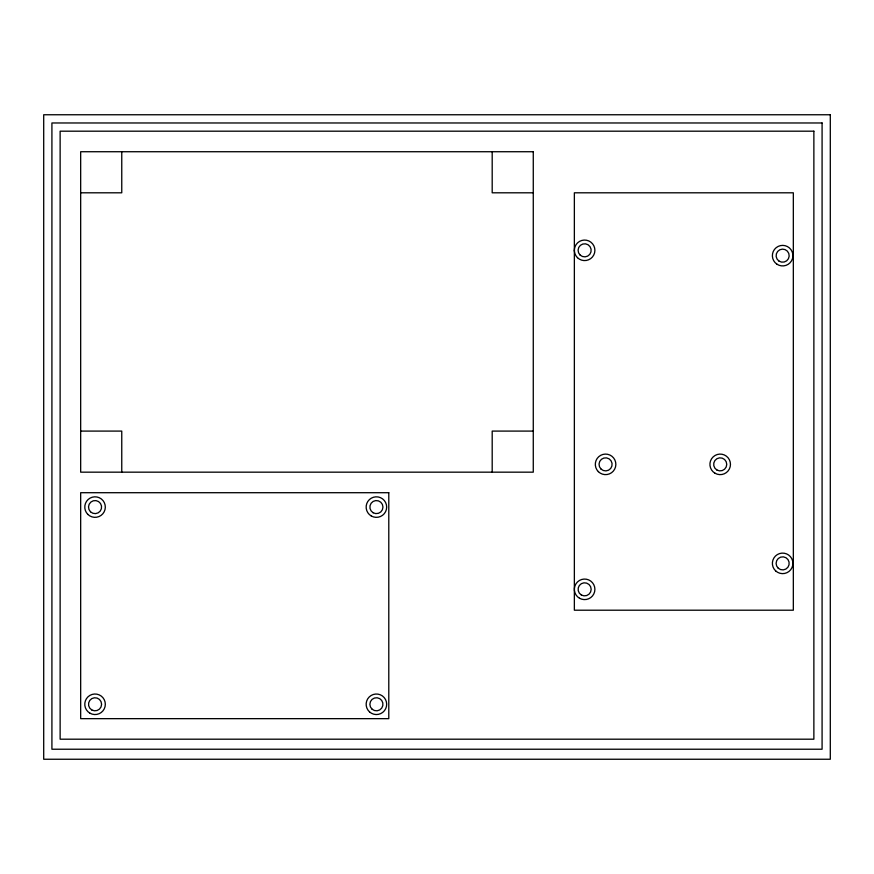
<?xml version="1.0" encoding="UTF-8"?>
<svg xmlns="http://www.w3.org/2000/svg" width="874" height="874" viewBox="0 0 874 874"><rect width="100%" height="100%" fill="white"/><g stroke="black" fill="none" stroke-linecap="round" stroke-linejoin="round"><path stroke-width="1.31" d="M80.67 192.804L121.759 192.804L121.759 151.726M533.271 192.804L492.193 192.804L492.193 151.726M80.67 431.09L121.759 431.09L121.759 472.168M533.271 431.09L492.193 431.09L492.193 472.168M574.36 250.499L574.36 610.205L793.33 610.205L793.33 192.804L574.36 192.804L574.36 250.499M830.3 114.756L43.7 114.756L43.7 759.244L830.3 759.244L830.3 114.756M822.084 122.972L51.916 122.972L51.916 749.226L822.084 749.226L822.084 122.972M813.869 131.187L60.131 131.187L60.131 739.196L813.869 739.196L813.869 131.187M533.271 151.726L80.67 151.726L80.67 472.168L533.271 472.168L533.271 151.726M388.788 492.707L80.67 492.707L80.67 718.657L388.788 718.657L388.788 492.707M577.495 257.71A10.27 10.27 0 0 0 594.593 252.805A10.27 10.27 0 0 0 581.8 240.448A10.27 10.27 0 0 0 577.495 257.71M598.351 471.654A10.27 10.27 0 0 0 615.514 466.978A10.27 10.27 0 0 0 602.885 454.447A10.27 10.27 0 0 0 598.351 471.654M776.877 264.156A10.27 10.27 0 0 0 792.893 256.41A10.27 10.27 0 0 0 778.166 246.413A10.27 10.27 0 0 0 776.877 264.156M775.719 570.951A10.27 10.27 0 0 0 792.674 565.576A10.27 10.27 0 0 0 779.542 553.581A10.27 10.27 0 0 0 775.719 570.951M715.063 473.26A10.27 10.27 0 0 0 730.467 464.356A10.27 10.27 0 0 0 715.063 455.463A10.27 10.27 0 0 0 715.063 473.26M778.231 568.198A6.544 6.544 0 0 0 789.036 564.779A6.544 6.544 0 0 0 780.668 557.131A6.544 6.544 0 0 0 778.231 568.198M579.495 598.231A10.27 10.27 0 0 0 594.899 589.327A10.27 10.27 0 0 0 579.495 580.434A10.27 10.27 0 0 0 579.495 598.231M581.363 594.997A6.544 6.544 0 0 0 591.174 589.327A6.544 6.544 0 0 0 581.363 583.668A6.544 6.544 0 0 0 581.363 594.997M372.029 709.142A6.544 6.544 0 0 0 382.812 705.646A6.544 6.544 0 0 0 374.4 698.053A6.544 6.544 0 0 0 372.029 709.142M90.481 511.771A6.544 6.544 0 0 0 101.395 508.701A6.544 6.544 0 0 0 93.289 500.791A6.544 6.544 0 0 0 90.481 511.771M373.143 512.754A6.544 6.544 0 0 0 382.954 507.084A6.544 6.544 0 0 0 373.143 501.425A6.544 6.544 0 0 0 373.143 512.754M91.781 709.95A6.544 6.544 0 0 0 101.592 704.28A6.544 6.544 0 0 0 91.781 698.621A6.544 6.544 0 0 0 91.781 709.95M87.881 514.436A10.27 10.27 0 0 0 105 509.629A10.27 10.27 0 0 0 92.273 497.197A10.27 10.27 0 0 0 87.881 514.436M89.913 713.173A10.27 10.27 0 0 0 105.328 704.28A10.27 10.27 0 0 0 89.913 695.387A10.27 10.27 0 0 0 89.913 713.173M369.538 711.906A10.27 10.27 0 0 0 386.461 706.421A10.27 10.27 0 0 0 373.253 694.513A10.27 10.27 0 0 0 369.538 711.906M371.275 515.977A10.27 10.27 0 0 0 386.679 507.084A10.27 10.27 0 0 0 371.275 498.191A10.27 10.27 0 0 0 371.275 515.977M600.973 469.01A6.544 6.544 0 0 0 611.909 466.028A6.544 6.544 0 0 0 603.858 458.052A6.544 6.544 0 0 0 600.973 469.01M778.974 261.075A6.544 6.544 0 0 0 789.167 256.137A6.544 6.544 0 0 0 779.794 249.778A6.544 6.544 0 0 0 778.974 261.075M716.931 470.026A6.544 6.544 0 0 0 726.742 464.356A6.544 6.544 0 0 0 716.931 458.697A6.544 6.544 0 0 0 716.931 470.026M580.085 255.033A6.544 6.544 0 0 0 590.977 251.909A6.544 6.544 0 0 0 582.827 244.032A6.544 6.544 0 0 0 580.085 255.033"/></g></svg>
